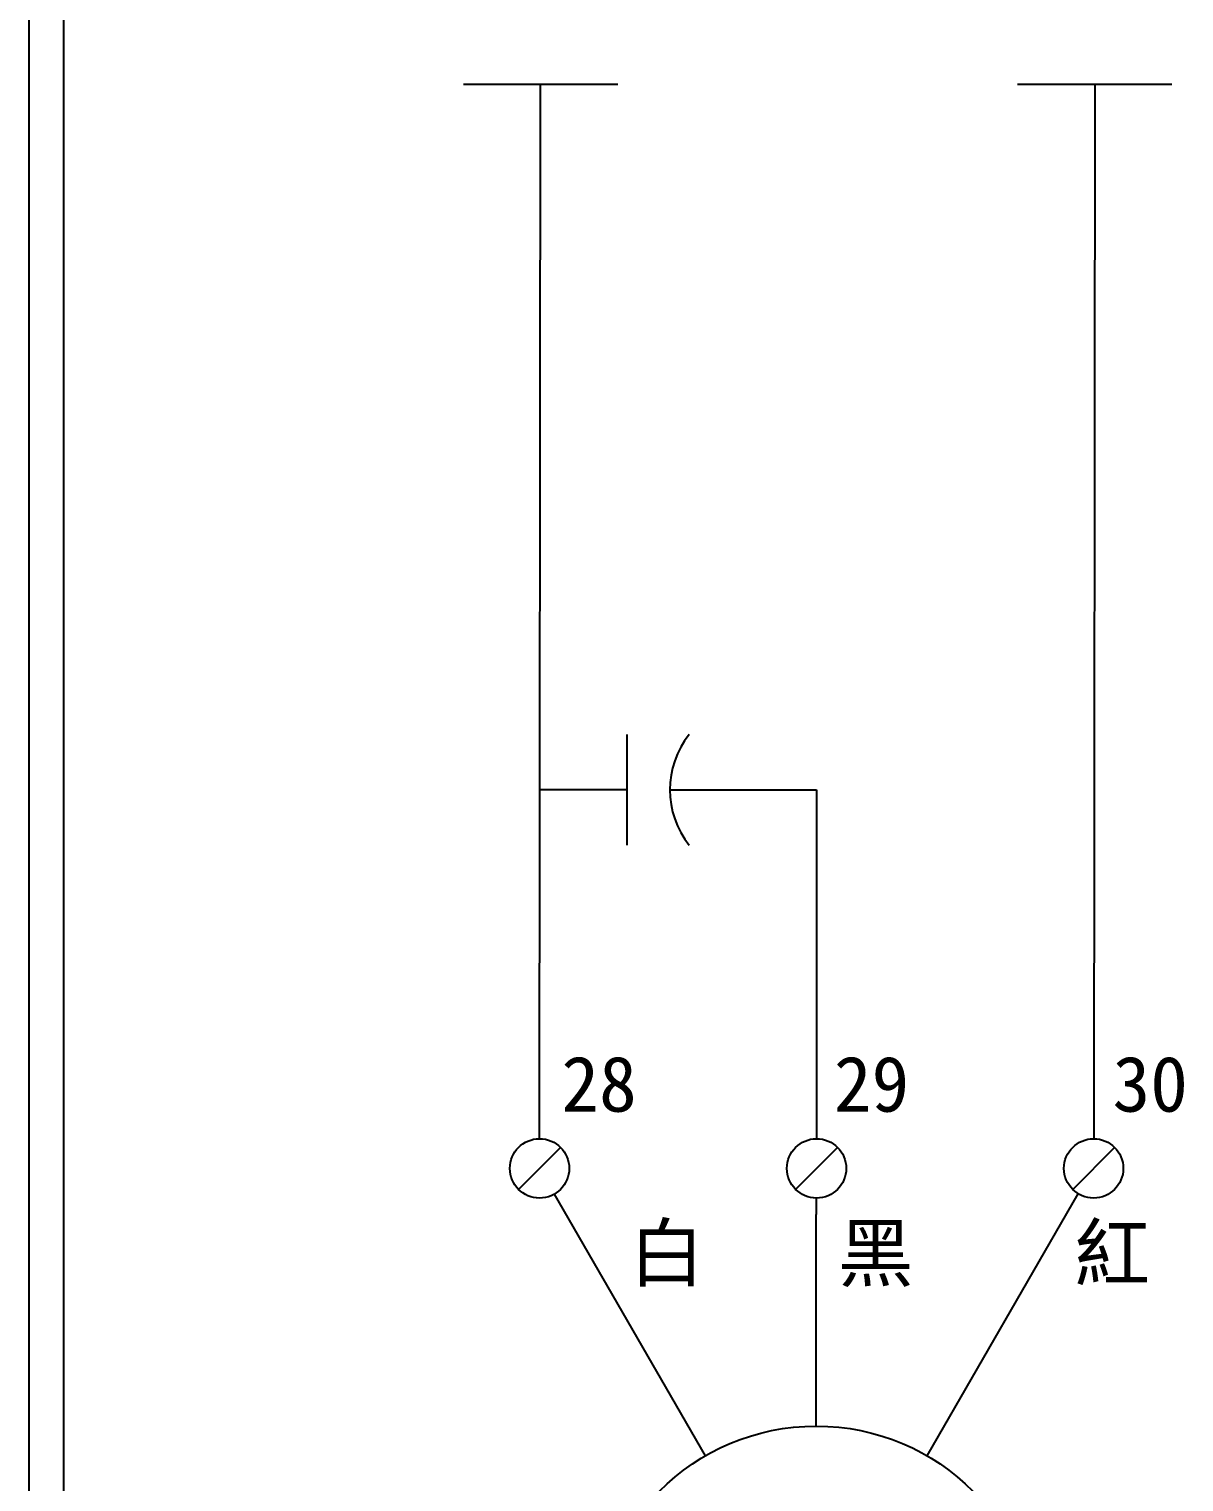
# Model space of a CAD drawing. Extents: x 10 to 297, y 3 to 207.
# Drawn here: x 10 to 51.7, y 45 to 97.4 of the extents above; entities that cross this region are included whole.
import ezdxf

# ---------------------------------------------------------------- set-up
doc = ezdxf.new("R2010")
doc.units = 0
doc.layers.get('0').update_dxf_attribs({"linetype": 'CONTINUOUS'})
doc.layers.add('圖框層', color=7, linetype='CONTINUOUS')
doc.layers.add('標尺寸層', color=3, linetype='CONTINUOUS')
doc.styles.add('STSL', font='kaiu.ttf')

msp = doc.modelspace()

# ---------------------------------------------------------------- linework, layer by layer
for p, q in [((28.425, 57.361), (28.462, 95.419)), ((48.462, 95.419), (48.426, 57.361)), ((31.582, 67.949), (31.582, 71.949)), ((31.582, 69.949), (28.434, 69.952)), ((33.131, 69.948), (38.425, 69.948)), ((29.182, 57.047), (27.668, 55.532)), ((39.182, 57.047), (37.668, 55.532)), ((49.182, 57.047), (47.668, 55.532)), ((34.413, 45.917), (28.96, 55.362)), ((38.413, 55.219), (38.413, 54.63)), ((42.413, 45.917), (47.872, 55.372)), ((38.413, 46.989), (38.413, 54.63))]:
    msp.add_line(p, q)
for centre, radius in [((28.425, 56.29), 1.071), ((38.425, 56.29), 1.071), ((48.425, 56.29), 1.071), ((38.413, 38.989), 8)]:
    msp.add_circle(centre, radius)
msp.add_arc((36.357, 69.953), 3.226, 141.7755, 218.4018)
at = {"layer": '圖框層', "color": 7}
for p, q in [((10, 3), (10, 206.969)), ((11.25, 4.25), (11.25, 205.719))]:
    msp.add_line(p, q, dxfattribs=at)
at = {"layer": '標尺寸層', "color": 7}
for p, q in [((25.679, 95.419), (31.246, 95.419)), ((45.679, 95.419), (51.246, 95.419)), ((38.425, 69.948), (38.425, 57.361))]:
    msp.add_line(p, q, dxfattribs=at)

# ---------------------------------------------------------------- texts
at = {"layer": '圖框層', "color": 4, "style": 'STSL'}
for s, p in [('28', (29.213, 58.336)), ('29', (39.048, 58.336)), ('30', (49.107, 58.336)), ('白', (31.653, 52.233)), ('黑', (39.197, 52.233)), ('紅', (47.73, 52.233))]:
    msp.add_text(s, height=2, dxfattribs=at).set_placement(p)

doc.saveas('drawing.dxf')
